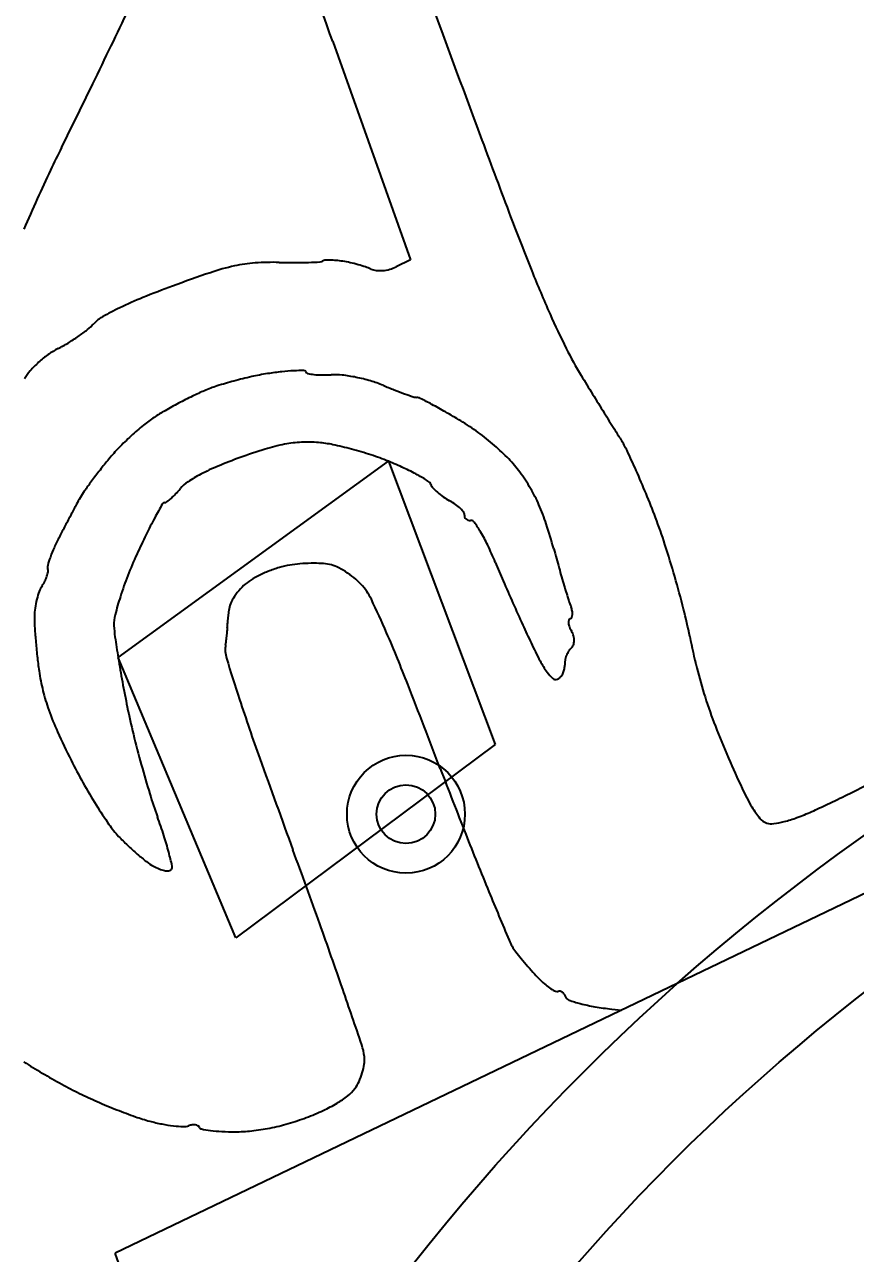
# Model space of a CAD drawing. Header units: metres. Extents: x 26.3 to 44.2, y 14.4 to 19.6.
# Drawn here: x 28.82581 to 28.84712, y 18.77142 to 18.80293 of the extents above; entities that cross this region are included whole.
import ezdxf

# ---------------------------------------------------------------- set-up
doc = ezdxf.new("R2010")
doc.units = ezdxf.units.M
doc.header["$MEASUREMENT"] = 0
for name, color, linetype in [('Brakes', 11, 'Continuous'), ('Spokes', 50, 'Continuous'), ('Suspensions', 6, 'Continuous'), ('Tyres', 190, 'Continuous')]:
    doc.layers.add(name, color=color, linetype=linetype)
doc.layers.add('Dimensions', color=7, linetype='Continuous', plot=False)
doc.styles.get("Standard").update_dxf_attribs({"font": 'arial.ttf'})
doc.dimstyles.new('Annotative', dxfattribs={"dimscale": 0, "dimtxt": 0.18, "dimasz": 0.18, "dimexe": 0.18, "dimexo": 0.0625, "dimgap": 0.09, "dimtad": 0, "dimtih": 1, "dimtoh": 1, "dimdec": 4, "dimzin": 0, "dimdsep": 46, "dimtxsty": 'Standard', "dimcen": 0.09, "dimadec": 0, "dimazin": 0, "dimtfac": 1, "dimtdec": 4, "dimtofl": 0, "dimtmove": 0, "dimatfit": 3, "dimfxl": 1, "dimtolj": 1, "dimtzin": 0, "dimarcsym": 0})

# ---------------------------------------------------------------- blocks, each defined once
blk = doc.blocks.new('*D83')
at = {"layer": 'Defpoints', "color": 0, "transparency": 16777216}
for p in [(28.67574575120831, 19.44829767138783), (28.87900149537925, 18.48732803355922), (29.42195853375229, 18.48732803355922)]:
    blk.add_point(p, dxfattribs=at)
at = {"layer": 'Dimensions', "color": 0, "lineweight": -2, "transparency": 16777216}
for p, q in [((28.69137075120831, 19.44829767138783), (29.46695853375229, 19.44829767138783)), ((29.42195853375229, 19.40329767138783), (29.42195853375229, 19.013288636921)), ((29.42195853375229, 18.53232803355922), (29.42195853375229, 18.92233706802605)), ((28.89462649537925, 18.48732803355922), (29.46695853375229, 18.48732803355922))]:
    blk.add_line(p, q, dxfattribs=at)
at = {"layer": 'Dimensions', "color": 0, "transparency": 16777216}
for points in [[(29.41445853375229, 19.40329767138783), (29.42945853375229, 19.40329767138783), (29.42195853375229, 19.44829767138783)], [(29.41445853375229, 18.53232803355922), (29.42945853375229, 18.53232803355922), (29.42195853375229, 18.48732803355922)]]:
    blk.add_solid(points, dxfattribs=at)
at = {"layer": 'Dimensions', "color": 0, "transparency": 16777216, "insert": (29.42195853375229, 18.96781285247351), "char_height": 0.045, "attachment_point": 5}
blk.add_mtext('\\A1;0.9610', dxfattribs=at)
blk = doc.blocks.new('*D85')
at = {"layer": 'Defpoints', "color": 0, "transparency": 16777216}
for p in [(28.93483027428989, 18.95086110084908), (28.82317271646858, 18.52359446646936)]:
    blk.add_point(p, dxfattribs=at)
at = {"layer": 'Dimensions', "color": 0, "lineweight": -2, "transparency": 16777216}
for p, q in [((28.96812045803925, 19.078248669107), (28.94620802464178, 18.99439897857561)), ((29.01312045803926, 19.078248669107), (28.96812045803925, 19.078248669107)), ((28.87900149537923, 18.71472778365922), (28.87900149537924, 18.75972778365922)), ((28.85650149537923, 18.73722778365922), (28.90150149537924, 18.73722778365922))]:
    blk.add_line(p, q, dxfattribs=at)
at = {"layer": 'Dimensions', "color": 0, "transparency": 16777216}
blk.add_solid([(28.93895171168736, 18.99629527030093), (28.9534643375962, 18.99250268685029), (28.93483027428989, 18.95086110084908)], dxfattribs=at)
at = {"layer": 'Dimensions', "color": 0, "transparency": 16777216, "insert": (29.15349221793012, 19.078248669107), "char_height": 0.045, "attachment_point": 5}
blk.add_mtext('\\A1;∅0.4416', dxfattribs=at)
blk = doc.blocks.new('*D41')
at = {"layer": 'Defpoints', "color": 0, "transparency": 16777216}
for p in [(28.89693687476598, 18.78871703635255), (28.86106611599249, 18.6857385309659)]:
    blk.add_point(p, dxfattribs=at)
at = {"layer": 'Dimensions', "color": 0, "lineweight": -2, "transparency": 16777216}
for p, q in [((28.87900149537922, 18.71472778365922), (28.87900149537923, 18.75972778365923)), ((28.85650149537923, 18.73722778365923), (28.90150149537923, 18.73722778365923)), ((28.71853132493215, 18.27654674771765), (28.84626349215218, 18.64324285674554)), ((28.67353132493215, 18.27654674771765), (28.71853132493215, 18.27654674771765))]:
    blk.add_line(p, q, dxfattribs=at)
at = {"layer": 'Dimensions', "color": 0, "transparency": 16777216}
blk.add_solid([(28.83918087978212, 18.64570996071892), (28.85334610452224, 18.64077575277216), (28.86106611599249, 18.6857385309659)], dxfattribs=at)
at = {"layer": 'Dimensions', "color": 0, "transparency": 16777216, "insert": (28.5332209565829, 18.27654674771765), "char_height": 0.045, "attachment_point": 5}
blk.add_mtext('\\A1;∅0.1090', dxfattribs=at)
blk = doc.blocks.new('*D59')
at = {"layer": 'Defpoints', "color": 0, "transparency": 16777216}
for p in [(28.72384681228646, 19.11114646949823), (28.37098025623385, 18.75827991344561), (29.33210497554318, 17.79715519413628)]:
    blk.add_point(p, dxfattribs=at)
at = {"layer": 'Dimensions', "color": 0, "lineweight": -2, "transparency": 16777216}
for p, q in [((28.73489535574249, 19.10009792604219), (29.71679133674919, 18.11820194503551)), ((28.38202879968988, 18.74723136998957), (29.36392478069657, 17.76533538898289)), ((29.6531517264424, 18.1182019450355), (29.55401403801696, 18.01906425661007)), ((29.36392478069657, 17.82897499928968), (29.46306246912201, 17.92811268771511))]:
    blk.add_line(p, q, dxfattribs=at)
at = {"layer": 'Dimensions', "color": 0, "transparency": 16777216}
for points in [[(29.64784842558349, 18.1235052458944), (29.65845502730129, 18.11289864417661), (29.68497153159579, 18.1500217501889)], [(29.35862147983767, 17.83427830014858), (29.36922808155547, 17.82367169843078), (29.33210497554318, 17.79715519413628)]]:
    blk.add_solid(points, dxfattribs=at)
at = {"layer": 'Dimensions', "color": 0, "transparency": 16777216, "insert": (29.50853825356949, 17.9735884721626), "char_height": 0.045, "attachment_point": 5}
blk.add_mtext('\\A1;0.4990', dxfattribs=at)

msp = doc.modelspace()

# ---------------------------------------------------------------- linework, layer by layer
at = {"layer": 'Brakes'}
for p in [(28.89360688521048, 18.802845513761), (28.84652198936442, 18.72090799639223)]:
    msp.add_line(p, (28.82813517048717, 18.77142536607308), dxfattribs=at)
at = {"layer": 'Brakes', "linetype": 'ByBlock'}
for centre, radius in [((28.87900149537923, 18.73722778365921), 0.0549412533544073), ((28.87900149537923, 18.73722778365921), 0.05170301099999999), ((28.83559346673389, 18.78268050662344), 0.001512029355742489), ((28.83559346673389, 18.78268050662344), 0.0007518716406317424)]:
    msp.add_circle(centre, radius, dxfattribs=at)
msp.add_arc((28.87900149537923, 18.73722778365921), 0.0849665584227265, 44.83851932975984, 315.4796601216781, dxfattribs=at)
at = {"layer": 'Spokes'}
msp.add_arc((28.87900149537923, 18.73722778365922), 0.05452358183999999, 151.4635718352385, 68.4456161614107, dxfattribs=at)
at = {"layer": 'Suspensions'}
for p, q in [((28.83371403567863, 18.80249530539157), (28.83570760476885, 18.79689879702346)), ((28.83570760476885, 18.79689879702346), (28.83533968467484, 18.79671444364614)), ((28.82821424988488, 18.78669557765608), (28.83514373645028, 18.79173025047441)), ((28.83514373645028, 18.79173025047441), (28.83787806579058, 18.78446550148644)), ((28.83123396967269, 18.77951407210664), (28.82821424988488, 18.78669557765608)), ((28.83787806579058, 18.78446550148644), (28.83123396967269, 18.77951407210664)), ((28.84086911260317, 18.77768359414713), (28.84111795545185, 18.77765585847296))]:
    msp.add_line(p, q, dxfattribs=at)
for centre, radius, start, end in [((42.05230295921795, 23.69855622333499), 14.09347894092441, 200.3133824295496, 200.3392801217793), ((28.08845039795426, 18.53701991438425), 0.7911353063443985, 19.60675072750705, 19.85174738738087), ((28.5618147264457, 18.93074732191052), 0.2955508209034836, 334.23258464839, 334.4335781913918), ((28.50122655474721, 18.95999433049337), 0.3628287077669213, 334.0602333193287, 334.2325789916167), ((28.53308270483029, 18.94449877278497), 0.3274037644820783, 333.8866960801351, 334.060187667361), ((28.75598283111327, 18.83523712988061), 0.0791648213103583, 333.3883307380769, 333.8865740517787), ((29.09447467041915, 18.89520806281383), 0.2740192006461711, 200.3392137590416, 200.7780988936154), ((28.84811990876885, 18.78907492596284), 0.02388948548694827, 153.3885043749965, 154.9265291909146), ((28.88224257336308, 18.7731100128937), 0.06156221684950282, 154.9265703058236, 155.6851636561767), ((28.88484577635843, 18.77193355880528), 0.06441891249430079, 155.684959996948, 156.4375946510042), ((28.91066349123153, 18.82546501456961), 0.07742153440189424, 200.7780163763155, 201.8808370283721), ((28.83248301479719, 18.79094414699211), 0.005937238760315689, 102.5298357031459, 108.7222312936031), ((28.83197564222498, 18.79322717909432), 0.003598507799604893, 94.02731821736144, 102.5300048066933), ((28.83218327324755, 18.79027794120196), 0.006555045434604732, 88.60001846303587, 94.02720591940493), ((28.83277414490471, 18.81445270211793), 0.01762693534987524, 268.5998201752409, 269.9008787595628), ((28.83276172462707, 18.80728806143832), 0.01046228390475064, 269.9010183759937, 271.8240487876119), ((28.83256929411021, 18.81333134460862), 0.01650862998976465, 271.823957219116, 272.8481697552172), ((28.8333832680028, 18.79697032999172), 0.0001273799522488156, 272.8489499729154, 305.3953804181301), ((28.83352013701856, 18.79677769894108), 0.0001089246163834141, 93.23861383276865, 125.3939342920525), ((28.83361755119495, 18.7950566340208), 0.001832744207150239, 89.13136666781776, 93.23949237669453), ((28.83361480931299, 18.79487495231524), 0.002014446600936403, 84.57983349318818, 89.1317283198902), ((28.8335358676796, 18.79404332692421), 0.002849810337072059, 81.06947679979474, 84.57914187352034), ((28.83352453060046, 18.79397105720312), 0.002922963885095921, 77.33129275501086, 81.06985449795751), ((28.83324608433673, 18.79273238040928), 0.004192551424939622, 74.47821708238378, 77.3311703438233), ((28.8333294379154, 18.79303251818057), 0.003881054232631423, 71.58440610537131, 74.47814754975523), ((28.83414848804643, 18.79549241009646), 0.001288389318932973, 65.00034859170174, 71.58480079766905), ((28.83496571611593, 18.79746078376473), 0.0008347910251520236, 284.7534429519779, 296.6140701955939), ((28.84232700425869, 18.76189875775796), 0.03660544321182133, 108.7223867823968, 110.3362676227508), ((28.83486636222647, 18.79703191262298), 0.0004102605471565021, 244.9998720145512, 264.415292893805), ((28.83491861824456, 18.79756632215582), 0.0009472188697585005, 264.4152499820858, 274.8041038666219), ((28.83490956290187, 18.79767402828304), 0.00105530498849502, 274.8042790224061, 284.7532809923427), ((28.86923446048134, 18.80882671019373), 0.03277629096654098, 201.8807817867282, 203.9770613052924), ((28.83866126828721, 18.77178936471835), 0.02605737579374138, 110.336328706593, 112.1179623758547), ((28.83294471897985, 18.78585486458158), 0.01087458216457129, 112.1179390028282, 115.5407635432911), ((28.82828126858634, 18.79461000863295), 0.000949645883154852, 119.4289521323343, 136.9690746276804), ((28.83141821087057, 18.78904938241059), 0.007334077798322255, 115.5406896280614, 119.4288665124203), ((28.85904348166663, 18.8042943342836), 0.02162288428565372, 203.9771878515477, 206.5620346326259), ((28.82452972642806, 18.79874841530979), 0.004651040185202027, 304.9172179117634, 308.523116698866), ((28.8265019527651, 18.79627102309157), 0.001484472812306137, 308.5235061082192, 316.969661831246), ((28.82428622323059, 18.79909726585982), 0.005076469983536355, 301.3721355765367, 304.9170864906738), ((28.82759482971991, 18.79280800383929), 0.002033416637969209, 116.8729747880883, 125.2761022796162), ((28.82500623231208, 18.79791636751806), 0.003693381421546278, 296.8730515353121, 301.3724838908145), ((28.84812436177801, 18.79883548833831), 0.009415256416314185, 206.5620097142052, 211.3739188100633), ((28.82783468862045, 18.79242877373508), 0.00248014883555179, 132.1178894419091, 139.1573261652142), ((28.82796526023725, 18.79228434899271), 0.002674847200437433, 125.2759279371119, 132.1177609818888), ((28.82686062800593, 18.79327082788674), 0.001192573876536342, 139.157353549504, 151.3299564571114), ((28.83389281982225, 18.7837276379016), 0.01042038192526062, 102.5031760094792, 105.0779400110549), ((28.83306141206068, 18.78747688231633), 0.006580059992486719, 98.86976305420792, 102.5031569559064), ((28.83336652594715, 18.78552205255139), 0.008558557880160753, 96.4161116465871, 98.87011068468198), ((28.83292132519336, 18.78948087537444), 0.004574780545171147, 92.49400125113439, 96.41585827379383), ((28.83296620019663, 18.78845075899101), 0.005605873911119996, 89.91679014237218, 92.49407483975925), ((28.83297426268098, 18.79400229093655), 5.433611100644961e-05, 20.00000123941322, 89.9168604150778), ((28.83308298137391, 18.79404186113117), 6.135984610892714e-05, 199.9998466463591, 258.7200540865997), ((28.83343574012718, 18.7958105129477), 0.001864847574412226, 258.7203263369301, 263.7031279736605), ((28.83346060541028, 18.79603574057126), 0.002091443612733828, 263.7027912003664, 269.3416204392083), ((28.83347831024182, 18.79757886928844), 0.003634673893143394, 269.3420597898237, 273.0698527840402), ((28.83376318017579, 18.79226686608575), 0.001684962269706371, 83.35391549244528, 93.06935192660421), ((28.83346010068658, 18.78966540847899), 0.004304015315356154, 78.53131104076203, 83.35444514808636), ((28.83340580287442, 18.78939802314676), 0.004576858065041294, 73.78178885962245, 78.53070001525434), ((28.98969876359294, 18.88516411266512), 0.1752342620441697, 211.3738273902277, 211.5569446625839), ((28.83287732104548, 18.7877774293231), 0.006264036674474688, 113.0575735224166, 116.1282143693365), ((28.83188563098667, 18.79010723732099), 0.003731951668149627, 107.6803576189469, 113.0578399675454), ((28.83374867549665, 18.78426262939661), 0.009866311996314438, 105.07786432904, 107.6803559501457), ((28.83384846907486, 18.79091983636613), 0.002991970422531216, 67.25186628558878, 73.7820465456705), ((28.84031258522733, 18.80633621328904), 0.01372477193544269, 247.2515458264738, 248.5450416102224), ((28.83877911911872, 18.80243454369884), 0.009532571572279637, 248.5455988278863, 250.2454188448343), ((28.83553122602028, 18.78236197411827), 0.0122947854259843, 117.9746485482216, 119.8229703217894), ((28.83556324244711, 18.78230171868409), 0.01236301862039606, 116.1284393640834, 117.9746986235939), ((28.83912258646437, 18.80339078185118), 0.01054862335194394, 250.2451302645094, 251.5273964300932), ((28.83588562295988, 18.79370111382121), 0.0003325771862239945, 251.5269072464509, 267.1213956293179), ((28.83585746753107, 18.79314108198193), 0.0002281619591991139, 62.98373205357083, 87.12262409705536), ((28.82768534067426, 18.7771142251131), 0.01821826475092073, 61.92796150650042, 62.98288394850929), ((28.99594062589127, 18.88899809484586), 0.1825595787053929, 211.5570584886256, 211.7346753695557), ((28.83235969851651, 18.78789463467687), 0.005917566630625855, 119.8229984681168, 123.0169167995898), ((28.83010248921634, 18.78164651155822), 0.01308170680864612, 60.17441778627572, 61.9278636087407), ((28.82616451887487, 18.77477724186528), 0.02099969118037026, 58.94481001083042, 60.17482399545139), ((28.97924290984855, 18.87867108112227), 0.1629264196777954, 211.7345770399019, 211.9096729080262), ((28.83358227259072, 18.78690576686881), 0.007439885561242743, 129.3675972599967, 132.6245284662189), ((28.83079350666359, 18.79030479326315), 0.003043228214381143, 123.0168432854649, 129.3677148529295), ((28.83378708768566, 18.7874357218335), 0.006223336068905736, 54.00493006790708, 58.94466546654961), ((28.83380406915759, 18.78666479476725), 0.007767393226144792, 132.6246418795328, 135.8513269667462), ((28.83383179141336, 18.78749726211144), 0.006147272746070352, 49.01938095622173, 54.00493148984816), ((28.86411922206526, 18.80698600621555), 0.02730852464479888, 211.909812233827, 212.5659617080461), ((28.83889233590317, 18.79087385331206), 0.002624688624415457, 25.48726932604486, 32.5658591948647), ((28.83158912153561, 18.78881486129212), 0.00468052118002343, 135.8511630256191, 140.5666277097823), ((28.83620420751935, 18.77841701173025), 0.01426405328329887, 107.205074582992, 109.9473488942785), ((28.8333475842016, 18.78764235478946), 0.004606556126193586, 100.8371708200011, 107.2049888836254), ((28.83307111285722, 18.78908655152704), 0.003136134206786283, 92.87571439816574, 100.8370821629685), ((28.83307609659904, 18.7889878304074), 0.00323498104060166, 85.09791386861967, 92.87615125352238), ((28.83309337219541, 18.7891895395409), 0.003032533466805242, 78.08228888050664, 85.09745502638857), ((28.83185191699917, 18.78330712723057), 0.009044520292448276, 74.97697824134866, 78.08267773899357), ((28.83166443775775, 18.78260870298958), 0.0097676695752604, 71.91621445554551, 74.97677304943299), ((28.83423881853424, 18.78796582275475), 0.005526611684343026, 43.78774549404778, 49.01931639522012), ((28.82257712931533, 18.78309625297837), 0.02069889767913091, 23.94169089414323, 25.48750758336763), ((28.83900271962518, 18.78271805135182), 0.01427909024429992, 140.5666996755093, 142.0144301754685), ((28.83586276353694, 18.77935778163806), 0.01326323760972434, 109.9473064878203, 112.5612557807466), ((28.83258701430093, 18.78543400744599), 0.006795550339876207, 67.89935180793795, 71.91629129521924), ((28.83182069124396, 18.78354684445989), 0.008832370205197997, 65.09749402238356, 67.89934722684866), ((28.83579581491436, 18.78945827618969), 0.003369842113196707, 36.20975247981398, 43.78790857457196), ((28.8391392774104, 18.78261135253746), 0.01445238958997053, 142.0142315892227, 143.4488991680331), ((28.8319886676694, 18.78822207368244), 0.003583300054517564, 117.5231016365267, 123.6174773188264), ((28.83293245942744, 18.78641082642901), 0.005625690686974229, 112.5612640639537, 117.5229907768942), ((28.83315021141293, 18.78641069769746), 0.005674953659054143, 61.19475902223488, 65.09759938889675), ((28.83306283961963, 18.78625185932555), 0.005856236471122791, 58.10231533684397, 61.19449550264514), ((28.83451931694279, 18.78852372405284), 0.004951877121448032, 30.46888458708745, 36.20940842597104), ((28.820367544067, 18.78211524354973), 0.02311646804320561, 22.33705180177321, 23.94153659752705), ((28.83785175361958, 18.78356589130289), 0.01284962268075299, 143.4490533320309, 144.8608034828449), ((28.82771052137835, 18.79276604857029), 0.002722718921662765, 316.5373170107747, 320.2937502577141), ((28.830517152836, 18.79043542142868), 0.0009254317073942673, 123.6176460353907, 140.2937688392175), ((28.83606161919739, 18.79107003289891), 0.0001810734303821971, 20.00011972470699, 58.10252867447888), ((28.83646888792832, 18.79121826597273), 0.0002523326878973818, 199.999781458419, 222.9964451025077), ((28.83736093912934, 18.79205002603469), 0.001471996635835959, 222.9967961031114, 229.2349946143352), ((28.83527454317727, 18.78896803401445), 0.00407564769531049, 23.82581058571473, 30.4688848230159), ((28.83468727361938, 18.7865610643177), 0.008568175390247198, 150.3749735185378, 151.6494477005493), ((28.82900646550231, 18.78979148771192), 0.002033099555281924, 144.8603285439137, 150.3747850204224), ((28.8284218235708, 18.79206714809035), 0.001724916126058437, 307.2228066381804, 311.690165634547), ((28.82828021118591, 18.79222616407934), 0.001937848397373553, 311.6897960219813, 316.5367545666889), ((28.83755560794039, 18.79227580359894), 0.001770109792634046, 229.2344218866689, 235.285512364853), ((28.8376523077216, 18.79241539631686), 0.001939924322364614, 235.2857801245974, 240.9351453942836), ((28.83589391707613, 18.78925164468797), 0.001679642230614765, 54.66847802849936, 60.93484508867422), ((28.81890923517824, 18.78151594155871), 0.02469311882344954, 20.81025039100241, 22.33727490914507), ((28.86636499451796, 18.76946838864098), 0.04456314119265017, 151.6495487891106, 152.0251795832437), ((28.84954530879821, 18.77930320176585), 0.02316014590716876, 150.7145521386055, 151.7153884529596), ((28.82941187112408, 18.79059483650713), 7.646492453759124e-05, 94.41928439387502, 150.7141464554125), ((28.82939732452358, 18.79078303289747), 0.0001122928168301271, 274.4202806531785, 307.2233787342651), ((28.83623884985072, 18.78973823464998), 0.001083195745102804, 45.96395863441342, 54.66872883652178), ((28.83645872513473, 18.78996564457733), 0.0007668724681864004, 36.27871850766675, 45.96349938549776), ((28.83700686420849, 18.79036797881061), 8.692447057822322e-05, 348.2824363006294, 36.27902398683985), ((28.83419639137712, 18.78849192428335), 0.005254245073618247, 18.08994582682835, 23.82588887619946), ((28.86699791961873, 18.76909787278895), 0.04529581536317397, 152.402436280933, 152.8080899762621), ((28.87108238073158, 18.76696262052005), 0.04990473332881027, 152.0250295214491, 152.4022645930804), ((28.839851813915, 18.78451924940225), 0.01215237610598769, 151.7153726477891, 153.9819197886753), ((28.83718927621842, 18.79033014600211), 9.93695517787964e-05, 168.2831261617082, 199.412494012726), ((28.83719505330248, 18.79033217782303), 0.0001054935196846926, 199.4104308809023, 229.1757723157011), ((28.83721886578008, 18.79035974865562), 0.0001419240684339451, 229.1777210281408, 254.1533049720737), ((28.83724285009092, 18.79044422827256), 0.0002297423628376722, 254.1521991302462, 271.5644960611311), ((28.83725231558408, 18.79009768599496), 0.0001169291614109503, 35.43275510604592, 91.56478669000313), ((28.8344788527355, 18.78812426474524), 0.003520822168135387, 30.64103124644268, 35.43323924597602), ((28.82657669089398, 18.78600292619923), 0.0132701634187192, 15.21833281770618, 18.08984701642197), ((28.82884650909697, 18.785292835491), 0.01406229850190834, 17.84003892223142, 20.81008585502499), ((28.83168389149843, 18.78724049877345), 0.005593983419381111, 152.8079396563464, 155.8992032564967), ((28.84893317320122, 18.780086389003), 0.02225788637534268, 153.9818328757414, 155.4226881552107), ((28.8338389225907, 18.78774520831488), 0.00426459254094617, 25.44821614795183, 30.64084606645378), ((28.82996078898437, 18.78801132156291), 0.003706326128855989, 155.8993871338346, 160.1076328982639), ((28.82914908121514, 18.78551349250927), 0.009458354911790558, 22.58551272652214, 25.44809018234775), ((28.88690861497335, 18.80241553894223), 0.04925435113494182, 195.2184009253587, 195.8135881448809), ((28.81567592998541, 18.781054071735), 0.02789816754989832, 16.06115262674717, 17.84003626453422), ((28.82987068296944, 18.78804390645614), 0.003610509278296664, 160.1073426199281, 163.637400180267), ((28.83812782390097, 18.78502823608068), 0.01037607565329626, 155.4224199895892, 158.6731644988469), ((28.87114076409483, 18.80298061025405), 0.03602132883141661, 202.5856937541801, 203.4215208800601), ((28.82569486761205, 18.7890144583635), 0.0007309776229220474, 341.745430255144, 350.7037584349003), ((28.82654521311613, 18.78902028696572), 0.0001446661421026191, 163.6373269004311, 199.9997753573733), ((28.82627037099532, 18.78892025246481), 0.0001478147850525766, 350.7046645374679, 20.00027442542708), ((28.83337173138637, 18.78559846219148), 0.003558184871108332, 111.7188009233769, 116.6166151274631), ((28.83341125730242, 18.78549921419212), 0.003665014002766551, 106.8589065633668, 111.7186936079097), ((28.83296390721146, 18.78697539802095), 0.002122535218373986, 99.54292659499299, 106.858716075068), ((28.83312939298224, 18.78599110064911), 0.003120646863656824, 94.69917583577795, 99.54315633152869), ((28.8332336188584, 18.78472326149093), 0.004392762882030166, 90.95041908433365, 94.69929131591627), ((28.83322784536325, 18.78507010494209), 0.004045871382510375, 87.13688712910643, 90.95014228924758), ((28.83336249800173, 18.78776248820011), 0.001350123074313558, 78.49345597419452, 87.13689304255745), ((28.8334680620903, 18.78828105711054), 0.0008209184903775853, 64.67227618734285, 78.49334449799073), ((28.8329003452696, 18.78708152029788), 0.002148017188057683, 57.93239824885636, 64.67256330921971), ((28.83279888944958, 18.78691962166939), 0.002339078562823288, 51.36346653078308, 57.93188912468541), ((28.87474160008816, 18.79896952205458), 0.03660874780390281, 195.8136153267575, 196.5570827537579), ((28.82684358658028, 18.7881516267222), 0.0006952313164099567, 145.9726835394838, 159.4904781513044), ((28.82537892858615, 18.78914055449685), 0.001072026781127122, 325.9732520136524, 333.4339636885056), ((28.82550761669286, 18.78907620350082), 0.0009281459989466011, 333.434194308468, 341.7464570484748), ((28.83703182514565, 18.78545619456123), 0.00919948662998255, 158.6734833127899, 162.2312654000376), ((28.83256661589227, 18.78735549931264), 0.001642831493790291, 135.7604221587274, 144.3065933258317), ((28.83230425768513, 18.78761100309651), 0.001276615693754362, 125.4359820807269, 135.7610243694315), ((28.83250351973829, 18.78733095312789), 0.001620321018784412, 116.6160987311645, 125.4352930802511), ((28.83321047766602, 18.78743452746718), 0.001679887512767176, 42.94540645521381, 51.36363967015479), ((28.83328457821639, 18.78750350016644), 0.001578654490505609, 25.84792360861249, 42.94528147098886), ((28.90225829015001, 18.81646015994684), 0.06993295939841396, 203.4214567239167, 203.9302424101609), ((28.87602059920645, 18.7993497911828), 0.03794308035386087, 196.5571201998144, 197.1589536844326), ((28.81579651327356, 18.78108874576865), 0.02777269796650547, 14.28074805486258, 16.06123587773883), ((28.82824658982013, 18.78764990294219), 0.002186255768686254, 165.670456837273, 171.6858195199556), ((28.82805189420296, 18.78769964918482), 0.001985305347318464, 159.4909933931914, 165.6707930935421), ((28.83595490927532, 18.78580128582723), 0.008068630417543283, 162.2311269468486, 165.6926746976169), ((28.83243130831382, 18.78745271760259), 0.001476219559782352, 144.3070201258537, 153.1902900795063), ((28.81588119308599, 18.77907235922746), 0.02091675035152361, 23.26503373101828, 25.84804728020255), ((28.82769677877741, 18.78773026084565), 0.001630603381661414, 171.6861730993948, 179.1805388418294), ((28.83688761017306, 18.78701668287977), 0.005903142779415538, 170.9325735027298, 172.4463059850109), ((28.83163550555152, 18.78785487190065), 0.0005845749467780477, 153.1899493723229, 170.932610813052), ((28.9016105798089, 18.81617270530791), 0.06922432772038727, 203.9302274221137, 204.4399298363039), ((28.84140225784823, 18.7886607991619), 0.001712097634417944, 197.1590806979689, 202.8693712414697), ((28.83932627606866, 18.78778518004001), 0.0005409911778075007, 11.78989401985157, 22.8691345464052), ((28.83953591976925, 18.78782893534633), 0.0003268300048215281, 355.6304903894935, 11.7904010630976), ((28.82970181535901, 18.78462825327372), 0.01342398584808204, 11.213500849824, 14.28047542428641), ((28.82947994771092, 18.78770472709147), 0.003413955118598249, 179.1800587946135, 183.4258778058395), ((28.82908715657589, 18.78755279198856), 0.000981049661488194, 165.6928344769021, 182.0274186089093), ((28.83542820595689, 18.78721708867357), 0.0044301743129649, 174.3899609636384, 175.9385277249409), ((28.83522807744507, 18.78723675003329), 0.004229082318343735, 172.4463484760182, 174.3900039004445), ((28.83995803487549, 18.7876051094886), 0.0001994090088997847, 164.72718303179, 186.6701742084206), ((28.8401518758032, 18.7876277692903), 0.0003945698959364399, 186.6688787353569, 201.7714613502897), ((28.83982186584995, 18.78764229099291), 5.825495200305433e-05, 110.0000192701006, 164.7265220269338), ((28.83977680500676, 18.78776609555742), 7.349499973578928e-05, 289.9997406675241, 334.2520372760138), ((28.83966732889126, 18.7878188934972), 0.0001950377589157785, 334.2526383389015, 355.6307275887163), ((28.84025574703613, 18.78834985794405), 0.01420904867602968, 183.4260636791903, 184.8978574302645), ((28.83082039310257, 18.78761413400218), 0.002715371344441047, 182.0271150212809, 188.1597370565331), ((28.82690135699014, 18.7877159486092), 0.00412423998827015, 352.4553291930957, 354.4219012614822), ((28.82673629853284, 18.78773201836773), 0.004290078852897015, 354.4225747366423, 356.0007047444711), ((28.8311856082566, 18.78751833561248), 0.0001768949940461321, 175.9388989572319, 191.9330120702788), ((28.83083933292006, 18.78744515524502), 0.0001770286910559212, 356.0012611166003, 11.93311028284017), ((28.79614205763076, 18.77058562567584), 0.04240298117259246, 21.33810208650222, 23.26502833626925), ((28.86800278153549, 18.80089921829239), 0.03230870080722793, 204.4398270432868, 205.3409704194079), ((28.84050357165532, 18.78776824397292), 0.0007732823314522346, 201.7721177243281, 210.9006927773883), ((28.83941786430144, 18.78711843838998), 0.0004920270196243939, 15.72311135253387, 30.90122299236689), ((28.83949024046556, 18.78713881995225), 0.0004168358155282636, 358.5344773323055, 15.72231278915733), ((28.85883534402566, 18.79040402773899), 0.01627655393230236, 191.2136600772794, 194.1236709144217), ((28.84184153756148, 18.78848578438451), 0.01580065402483743, 184.8979873923306, 186.3578641087803), ((28.85563228062009, 18.79117189766497), 0.02778103400196858, 188.1599660107244, 189.2724121289072), ((28.83171753330738, 18.78690250056293), 0.0007593796291752196, 170.918698138371, 196.8527207224025), ((28.82531027362512, 18.78792661416453), 0.005729209223958713, 350.9188820035526, 352.4559901282594), ((28.84946374063284, 18.7921196058638), 0.01179583577122463, 205.3408666031553, 207.832218141082), ((28.84005040112363, 18.78668255024701), 0.0003375834986608689, 130.9935679315728, 148.8125445109946), ((28.83969647205165, 18.78708978861196), 0.0002019615632968011, 310.9940856218996, 339.1890118562914), ((28.83957305800913, 18.78713670121495), 0.0003339911743595224, 339.1882228162536, 358.5344690784884), ((28.83907775010307, 18.78817777298134), 0.01301975630372169, 186.3575978046941, 188.0455009504877), ((28.85812463152893, 18.79157871409203), 0.03030636816817036, 189.2722450654197, 190.4676533682384), ((28.87653048923756, 18.80047741764034), 0.04758329865416171, 196.852815347581, 198.1896253141599), ((28.84116586894498, 18.78773866988646), 0.002412484846004649, 207.8322242173286, 215.9139946797125), ((28.84019575321568, 18.78652057458254), 0.0005334709704722028, 169.4206847787295, 182.3914171132819), ((28.84039813676108, 18.78648277871119), 0.0007393535276035408, 159.2649422159364, 169.4209561108678), ((28.84035087970611, 18.78650065755801), 0.0006888274720304475, 148.812096484682, 159.2640742329634), ((28.83123077063972, 18.7870686038511), 0.005094774104530622, 188.0455824655262, 193.871995254296), ((28.83998149821959, 18.78688088261779), 0.0009501124538216582, 215.9137556588999, 229.0366298264481), ((28.83922087413998, 18.78648162067781), 0.0004424175096155988, 332.3493454557712, 347.2837444157497), ((28.83922744451522, 18.78648013707601), 0.0004356817168440838, 347.2838656290197, 2.391240213454387), ((28.85529290655768, 18.78951265358985), 0.01262369052288747, 194.1235857231077, 197.6444781278197), ((28.86249803356164, 18.79238664955345), 0.0347537724723733, 190.4675348242102, 191.5462917940041), ((28.58052287675974, 18.68635392392005), 0.2738908010253019, 20.85247714696088, 21.33811544724979), ((28.8394357105291, 18.78625221489555), 0.000117581788883182, 229.0367805989312, 290.000024490423), ((28.83940810480255, 18.78632806143292), 0.0001982959349056255, 289.999972322674, 316.1084269898526), ((28.83928150764697, 18.78644985238388), 0.0003739657260934219, 316.1084663242368, 332.3495591810969), ((28.83121035557661, 18.78706356278394), 0.005073745857822702, 193.872001415505, 199.7165079351162), ((28.85595481555321, 18.78972321052733), 0.01331828230364088, 197.6445656861292, 201.0628075851773), ((28.83338780195218, 18.78784391776024), 0.007386801544025282, 199.7165695485981, 204.4219544347806), ((28.84617186503848, 18.78905133294619), 0.01809039599829971, 191.5463501701261, 193.8037308792567), ((28.88838910473087, 18.80437404180211), 0.06006570392200147, 198.1897059790909, 199.7167304972337), ((28.84695655042884, 18.79400524722072), 0.02228891266773089, 204.4219591054466, 206.4873014534978), ((28.8578804998, 18.79192795152049), 0.03014722237982658, 193.8035345175696, 195.3433927157627), ((28.86255495766761, 18.79226503109062), 0.02039095702437269, 201.0626993233656, 203.5469470217632), ((29.14306936206252, 18.89564601044867), 0.3306070237514466, 199.7166203119471, 200.1486299778003), ((28.87369546138765, 18.79711993473232), 0.03254336059346958, 203.5469740865279, 205.0467270028659), ((28.83868792483514, 18.78988497268904), 0.01305057778397704, 206.4873887947037, 209.3408003513427), ((28.85664292092154, 18.79158841606298), 0.02886391189280518, 195.3434605612297, 196.8956940846121), ((28.98822127151606, 18.84165145101379), 0.16238354271761, 200.8524750615423, 201.4877690375904), ((28.83991824705675, 18.7905765232621), 0.01446193704497169, 209.3407087154632, 211.9826146726768), ((28.83994241029092, 18.78651575742373), 0.0114100034195661, 196.8955669296296, 199.9998915809545), ((28.84927841516231, 18.78570982607912), 0.00559187221437582, 205.0467200866671, 210.5664447207986), ((28.82470991499001, 18.82831443478718), 0.05029663791702767, 295.5454862961092, 296.192239338411), ((28.82357336587989, 18.83062472752119), 0.05287136050072566, 296.1923684935782, 296.8336211844783), ((28.83850973870685, 18.78969697673129), 0.0128013654953101, 211.9825881685755, 214.6412222562189), ((28.8465224912367, 18.78408215346933), 0.002391179350578441, 210.5664137950087, 219.0906138837803), ((28.83820995609307, 18.80006866576033), 0.0189904951060659, 294.2073980068143, 295.5455830252687), ((28.81603083295044, 18.77781268751399), 0.01403615457656389, 17.91766297224624, 19.9999634824165), ((28.84495228214846, 18.78280650577194), 0.0003681040606661238, 219.0905601681801, 253.0419121286058), ((28.84450283474946, 18.78557511088699), 0.003184479407957448, 284.3015115160272, 290.5003195452596), ((28.84340104823031, 18.78852193451711), 0.006330540920522752, 290.5002820617418, 294.2074540018454), ((28.83015370662899, 18.78392366766472), 0.002644871530150469, 214.6413765293246, 223.20242385818), ((28.84496986386826, 18.78286416541394), 0.0004283846643998813, 253.0419749928556, 277.0299076083545), ((28.84475992897378, 18.78456660215246), 0.002143716558984046, 277.0299034524632, 284.3015053749389), ((28.83234263016681, 18.78597935691947), 0.005647744249136418, 223.2022683073574, 226.4784469848506), ((28.83309421686609, 18.78677079644491), 0.006739192410357334, 226.4786158379582, 229.3482968593561), ((28.82173321626458, 18.7796564474497), 0.008043106423750723, 14.75812356004057, 17.91767102840448), ((28.9300426181398, 18.81874858825827), 0.09985917282016736, 201.4877546098455, 202.4021903982585), ((28.83262338606986, 18.78622250280507), 0.006016483925784343, 229.3484947981802, 232.2557558808559), ((28.81898295408339, 18.77893200785902), 0.01088718004854559, 12.83524105689743, 14.75781313454244), ((28.58859599470756, 18.69220428627658), 0.2600106615919159, 19.70345051457277, 20.14852357032016), ((28.82983576234152, 18.78262147518078), 0.001462557487927044, 232.2554097014531, 240.5708767846389), ((28.82972032037198, 18.78241685430122), 0.00122761802201981, 240.5711596941968, 248.203572396491), ((28.82954919859053, 18.78198894574937), 0.0007667618700302244, 248.2036777918365, 259.0624915167436), ((28.82951297169628, 18.78130951536387), 8.201573288533308e-05, 272.2444913749248, 321.718059758906), ((28.82949167141253, 18.78132632710791), 0.000109151259874793, 321.7177745102858, 12.835731879394), ((28.82949694801062, 18.78171854406067), 0.0004913581730252861, 259.0620126139514, 272.2435930788727), ((28.98293281685801, 18.84055057976702), 0.1570666894083626, 202.4021429101862, 202.8935107623954), ((28.68866669222858, 18.72804132575996), 0.1537165512133219, 19.04372430110585, 19.70354067498885), ((28.83951293770866, 18.77998678349925), 0.001383565231171139, 202.8931889501525, 217.1697615138943), ((28.84265590517716, 18.78236986915923), 0.005327844857446726, 217.1702488145446, 219.549771622248), ((28.84660144570764, 18.78562798819767), 0.01044474135275664, 219.5493734142819, 220.9872494307326), ((28.84654112980621, 18.78557561740449), 0.01036486202414303, 220.9874057377515, 222.4275734950288), ((28.84252587692147, 18.78190565820475), 0.004925114212356523, 222.4277073389526, 224.940141211113), ((28.84043972314399, 18.77982383622452), 0.001977908698656922, 224.9396777556875, 230.3050200700299), ((28.55650356799898, 18.6824210682262), 0.293531783944146, 18.74899475299678, 19.0437240803382), ((28.84001375352733, 18.77931069269098), 0.001311000609225963, 230.3058806362453, 237.607704159355), ((28.83985201509149, 18.77905571990118), 0.001009056169588665, 237.6065472677465, 245.1762328448328), ((28.83946577735546, 18.77822073962578), 8.907157786855844e-05, 245.1775703757861, 290.0006530517497), ((28.83952645869677, 18.77805401873274), 8.834905611651582e-05, 75.63508104992002, 109.9992799438118), ((28.83950974424311, 18.77798873819901), 0.0001557354125630418, 53.14981322358125, 75.63655667962252), ((28.83947172815522, 18.77793802064739), 0.0002191191089600702, 34.52697862445449, 53.14872949236417), ((28.83940081976963, 18.7778892381576), 0.0003051872822671043, 19.9998802377991, 34.52687517484198), ((28.83981185154256, 18.77803884087412), 0.0001322233842055561, 200.0000263399019, 251.0748239291358), ((28.84112072622099, 18.78185625728689), 0.004167792859803448, 251.0747380016104, 255.2971883128759), ((28.84117381956673, 18.78205863585409), 0.004377019979762965, 255.2973186312352, 260.3181465474127), ((28.84166060200469, 18.7849118924947), 0.00727150276588566, 260.3181746885592, 263.7510810304956), ((28.8331472741567, 18.77632353918685), 0.001385563347005607, 5.69649279862801, 18.74900851049161), ((28.83517085399923, 18.791089450687), 0.01748414066061814, 237.5585147606796, 239.388961402505), ((28.83297071728553, 18.77649153339708), 0.00156708096626885, 343.4133109202897, 351.800417110214), ((28.83373187102141, 18.77638185206476), 0.0007980653589598598, 351.8006345263994, 5.696600365534209), ((28.83556866470326, 18.79176194070868), 0.01826548321138914, 239.3891603226588, 241.2044818356065), ((28.83292377070759, 18.77650550958464), 0.001616063768879497, 335.1189208529968, 343.4135596474105), ((28.8320557224797, 18.7853706788075), 0.01097240486584993, 241.204332068921, 243.8634244611096), ((28.83346210400315, 18.77626170215937), 0.001025671814129679, 308.4814474805714, 323.2337244054878), ((28.83348276638867, 18.77624626064561), 0.0009998769596777566, 323.2338637002274, 335.1187192160069), ((28.8320594646065, 18.78537839451251), 0.01098098006654965, 243.8636299452006, 246.4649757984081), ((28.83396005726034, 18.78974224592584), 0.01574075438816426, 246.4650982413716, 248.4511494262213), ((28.83195826779219, 18.77839066786059), 0.003637760675776449, 294.6280143248003, 300.9319391555484), ((28.83253561107597, 18.7774272327477), 0.002514581044554882, 300.9317516965835, 308.4815200289933), ((28.83353301018011, 18.78866075737251), 0.01457800475948908, 248.4510466891998, 250.4620769343068), ((28.8305289780039, 18.78150851372987), 0.007067605010921362, 290.7928756182578, 294.6278971132692), ((28.8302364196148, 18.77937105374088), 0.004720717966542098, 250.4622212414083, 255.1227049886629), ((28.83029558108538, 18.77959370079087), 0.004951091116653742, 255.1225468679079, 258.8118471792102), ((28.83011430069488, 18.77867709613736), 0.004016732154299954, 258.811633542526, 263.1273290200465), ((28.83005375059653, 18.7781749935461), 0.003510991780780185, 263.1278473977638, 267.271484978268), ((28.82990306922427, 18.77501318818688), 0.0003455979655531881, 267.2710394169028, 289.9997224336735), ((28.8301852712126, 18.77423785020424), 0.0004795001798638384, 98.74650816882061, 110.0004292455107), ((28.83015862760415, 18.77441099175719), 0.0003043206171763485, 82.92450786382543, 98.74550769638067), ((28.83017285072473, 18.77452555566686), 0.0001888771827903228, 62.50901247971507, 82.92546902671445), ((28.83022743186882, 18.77463044844436), 7.063338356140185e-05, 19.99934400093344, 62.50785331284722), ((28.83036186556744, 18.77467937905369), 7.242822505801624e-05, 200.0011932148755, 259.3381926948617), ((28.83104902172694, 18.77991670299699), 0.005388638045476648, 276.280629781571, 281.2563300946816), ((28.83096617657301, 18.78033292331192), 0.005813023094768067, 281.2563879104425, 286.0563847239816), ((28.83093739949277, 18.78043295386335), 0.00591711070890554, 286.0562657746753, 290.7928063410731), ((28.83109779457855, 18.77858788893218), 0.004049618310967776, 259.3367126063596, 262.6493238705709), ((28.83106211193359, 18.77831148619201), 0.003770921835915875, 262.6497176092749, 267.0843157795665), ((28.83120953469396, 18.78120497471004), 0.006668163502191697, 267.0838794675391, 269.9778500585031), ((28.83120845210344, 18.77846803036937), 0.003931218947598085, 269.9782073796612, 276.2807581515908)]:
    msp.add_arc(centre, radius, start, end, dxfattribs=at)
at = {"layer": 'Tyres'}
for radius in [0.2498997501, 0.23172522282, 0.2208077144671304]:
    msp.add_circle((28.87900149537923, 18.73722778365922), radius, dxfattribs=at)

# ---------------------------------------------------------------- dimensions: what is measured, and where the dimension line sits
at = {"layer": 'Dimensions'}
dim = msp.add_linear_dim(base=(29.42195853375229, 18.48732803355922), p1=(28.67574575120829, 19.44829767138782), p2=(28.87900149537923, 18.48732803355922), angle=90, dimstyle='Annotative', dxfattribs=at)
dim.commit()
dim.dimension.update_dxf_attribs({"geometry": '*D83', "text_midpoint": (29.42195853375229, 18.96781285247351)})
dim = msp.add_aligned_dim(p1=(28.72384681228646, 19.11114646949823), p2=(28.37098025623385, 18.75827991344561), distance=1.3592356131792889, dimstyle='Annotative', dxfattribs=at)
dim.commit()
dim.dimension.update_dxf_attribs({"geometry": '*D59', "text_midpoint": (29.50853825356949, 17.9735884721626)})
for p1, p2, picture, middle in [((28.82317271646858, 18.52359446646936), (28.93483027428989, 18.95086110084908), '*D85', (29.15349221793012, 19.078248669107)), ((28.89693687476598, 18.78871703635255), (28.86106611599249, 18.6857385309659), '*D41', (28.5332209565829, 18.27654674771765))]:
    dim = msp.add_diameter_dim_2p(p1=p1, p2=p2, dimstyle='Annotative', dxfattribs=at)
    dim.commit()
    dim.dimension.update_dxf_attribs({"geometry": picture, "text_midpoint": middle, "dimtype": 163})

doc.saveas('drawing.dxf')
